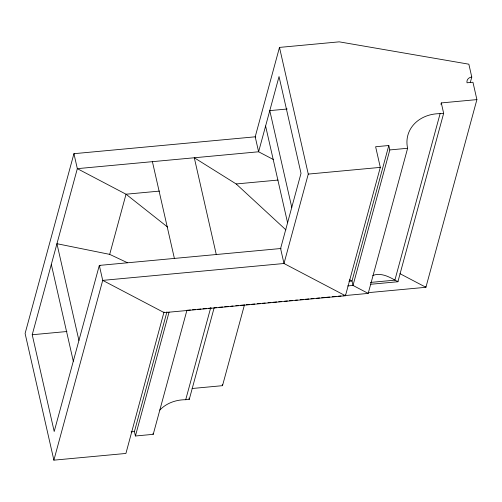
<?xml version="1.0" encoding="UTF-8"?>
<svg xmlns="http://www.w3.org/2000/svg" width="502" height="502" viewBox="0 0 502 502"><rect width="100%" height="100%" fill="white"/><g stroke="black" fill="none" stroke-linecap="round" stroke-linejoin="round"><path stroke-width="0.75" d="M281.151 248.829L280.587 248.534L99.314 265.414L54.203 431.5L32.222 334.746L77.333 168.653L73.932 153.687L255.204 136.814L255.738 137.09M127.42 262.703L109.693 254.376L126.033 194.218L159.448 191.105M164.022 311.987L125.92 453.45L53.883 460.158L102.715 280.38L99.314 265.414L100.162 265.859M190.421 309.96L186.926 310.286L153.229 434.337L135.421 435.993L134.417 431.576L166.946 311.817M135.421 435.993L169.086 312.062M470.261 82.654L471.78 77.063L468.855 64.193L339.233 41.842L279.488 47.408L255.204 136.814L258.605 151.78L273.301 159.492M159.812 410.084A36.784 30.86 15.2 0 1 185.715 399.711L210.702 307.726M185.715 399.711L189.267 399.379L214.166 307.72M192.103 388.504L222.511 385.674L244.449 304.902M279.488 47.408L308.272 174.094L283.988 263.5L102.715 280.38L164.173 312.633L345.445 295.753L380.309 167.386L375.621 146.741L388.812 145.511L389.816 149.935L353.006 285.437L347.679 285.933M388.812 145.511L352.002 281.013L353.006 285.437L368.198 293.406L407.624 148.272A36.784 30.86 15.2 0 1 440.11 113.647L443.661 113.314L441.302 102.923L476.9 99.609L472.953 82.24L467.017 82.792A6.112 5.133 15.2 0 1 471.78 77.063M440.919 104.322L441.302 102.923M440.11 113.647L394.879 280.154L370.376 282.438M443.661 113.314L397.91 281.741L370.514 284.295M476.9 99.609L425.916 287.295L369.271 292.566M287.213 109.003L269.787 110.622L291.769 207.382M389.816 149.935L407.624 148.272M308.272 174.094L380.309 167.386M216.274 254.52L194.293 157.766L236.172 183.958L278.045 180.061M348.959 281.296L352.002 281.013L349.662 279.783M192.517 309.765L195.309 309.508M197.405 309.314L200.9 308.987M202.996 308.793L206.485 308.466M208.581 308.272L211.373 308.008M214.172 307.751L216.268 307.557M219.06 307.293L222.555 306.967M224.651 306.772L228.14 306.446M230.939 306.189L233.035 305.994M235.827 305.731L238.619 305.473M240.715 305.279L244.21 304.952M246.306 304.758L249.795 304.432M251.891 304.237L254.69 303.98M257.482 303.716L260.274 303.459M262.37 303.264L265.163 303.001M268.024 302.737L270.892 302.468M273.038 302.267L276.615 301.934M278.761 301.733L281.622 301.47M284.483 301.2L287.345 300.936M289.491 300.736L292.352 300.472M295.214 300.202L297.36 300.001M300.227 299.738L303.089 299.468M305.235 299.274L308.812 298.935M310.958 298.74L313.819 298.47M316.68 298.207L319.542 297.937M321.688 297.736L325.265 297.404M326.702 297.272L329.563 297.008M332.424 296.738L336.001 296.406M338.147 296.205L341.009 295.942M343.155 295.741L368.198 293.406A26.242 11.458 61.1 0 1 368.079 292.873M32.222 334.746L66.942 331.508M131.122 431.883L134.417 431.576M109.693 254.376L56.946 243.708L78.933 340.463M399.975 273.678L425.916 287.295L425.752 286.567M74.465 153.97L73.932 153.687L25.1 333.466L53.883 460.158M167.505 227.004L126.033 194.218L77.333 168.653L258.605 151.78L279.037 76.561L301.018 173.315L280.587 248.534L283.988 263.5L345.445 295.753L345.244 294.894M236.172 183.958L285.92 229.885M397.76 281.095L397.91 281.741C391.196 278.039 383.804 273.339 375.753 274.657A50.401 22 61.1 0 0 372.741 275.711M265.602 126.027L287.583 222.781M222.26 384.588L222.511 385.674M152.407 161.663L174.389 258.423M188.972 398.08L189.267 399.379M51.317 264.447L73.298 361.202M153.229 434.337A36.784 30.86 15.2 0 1 153.01 433.276"/></g></svg>
